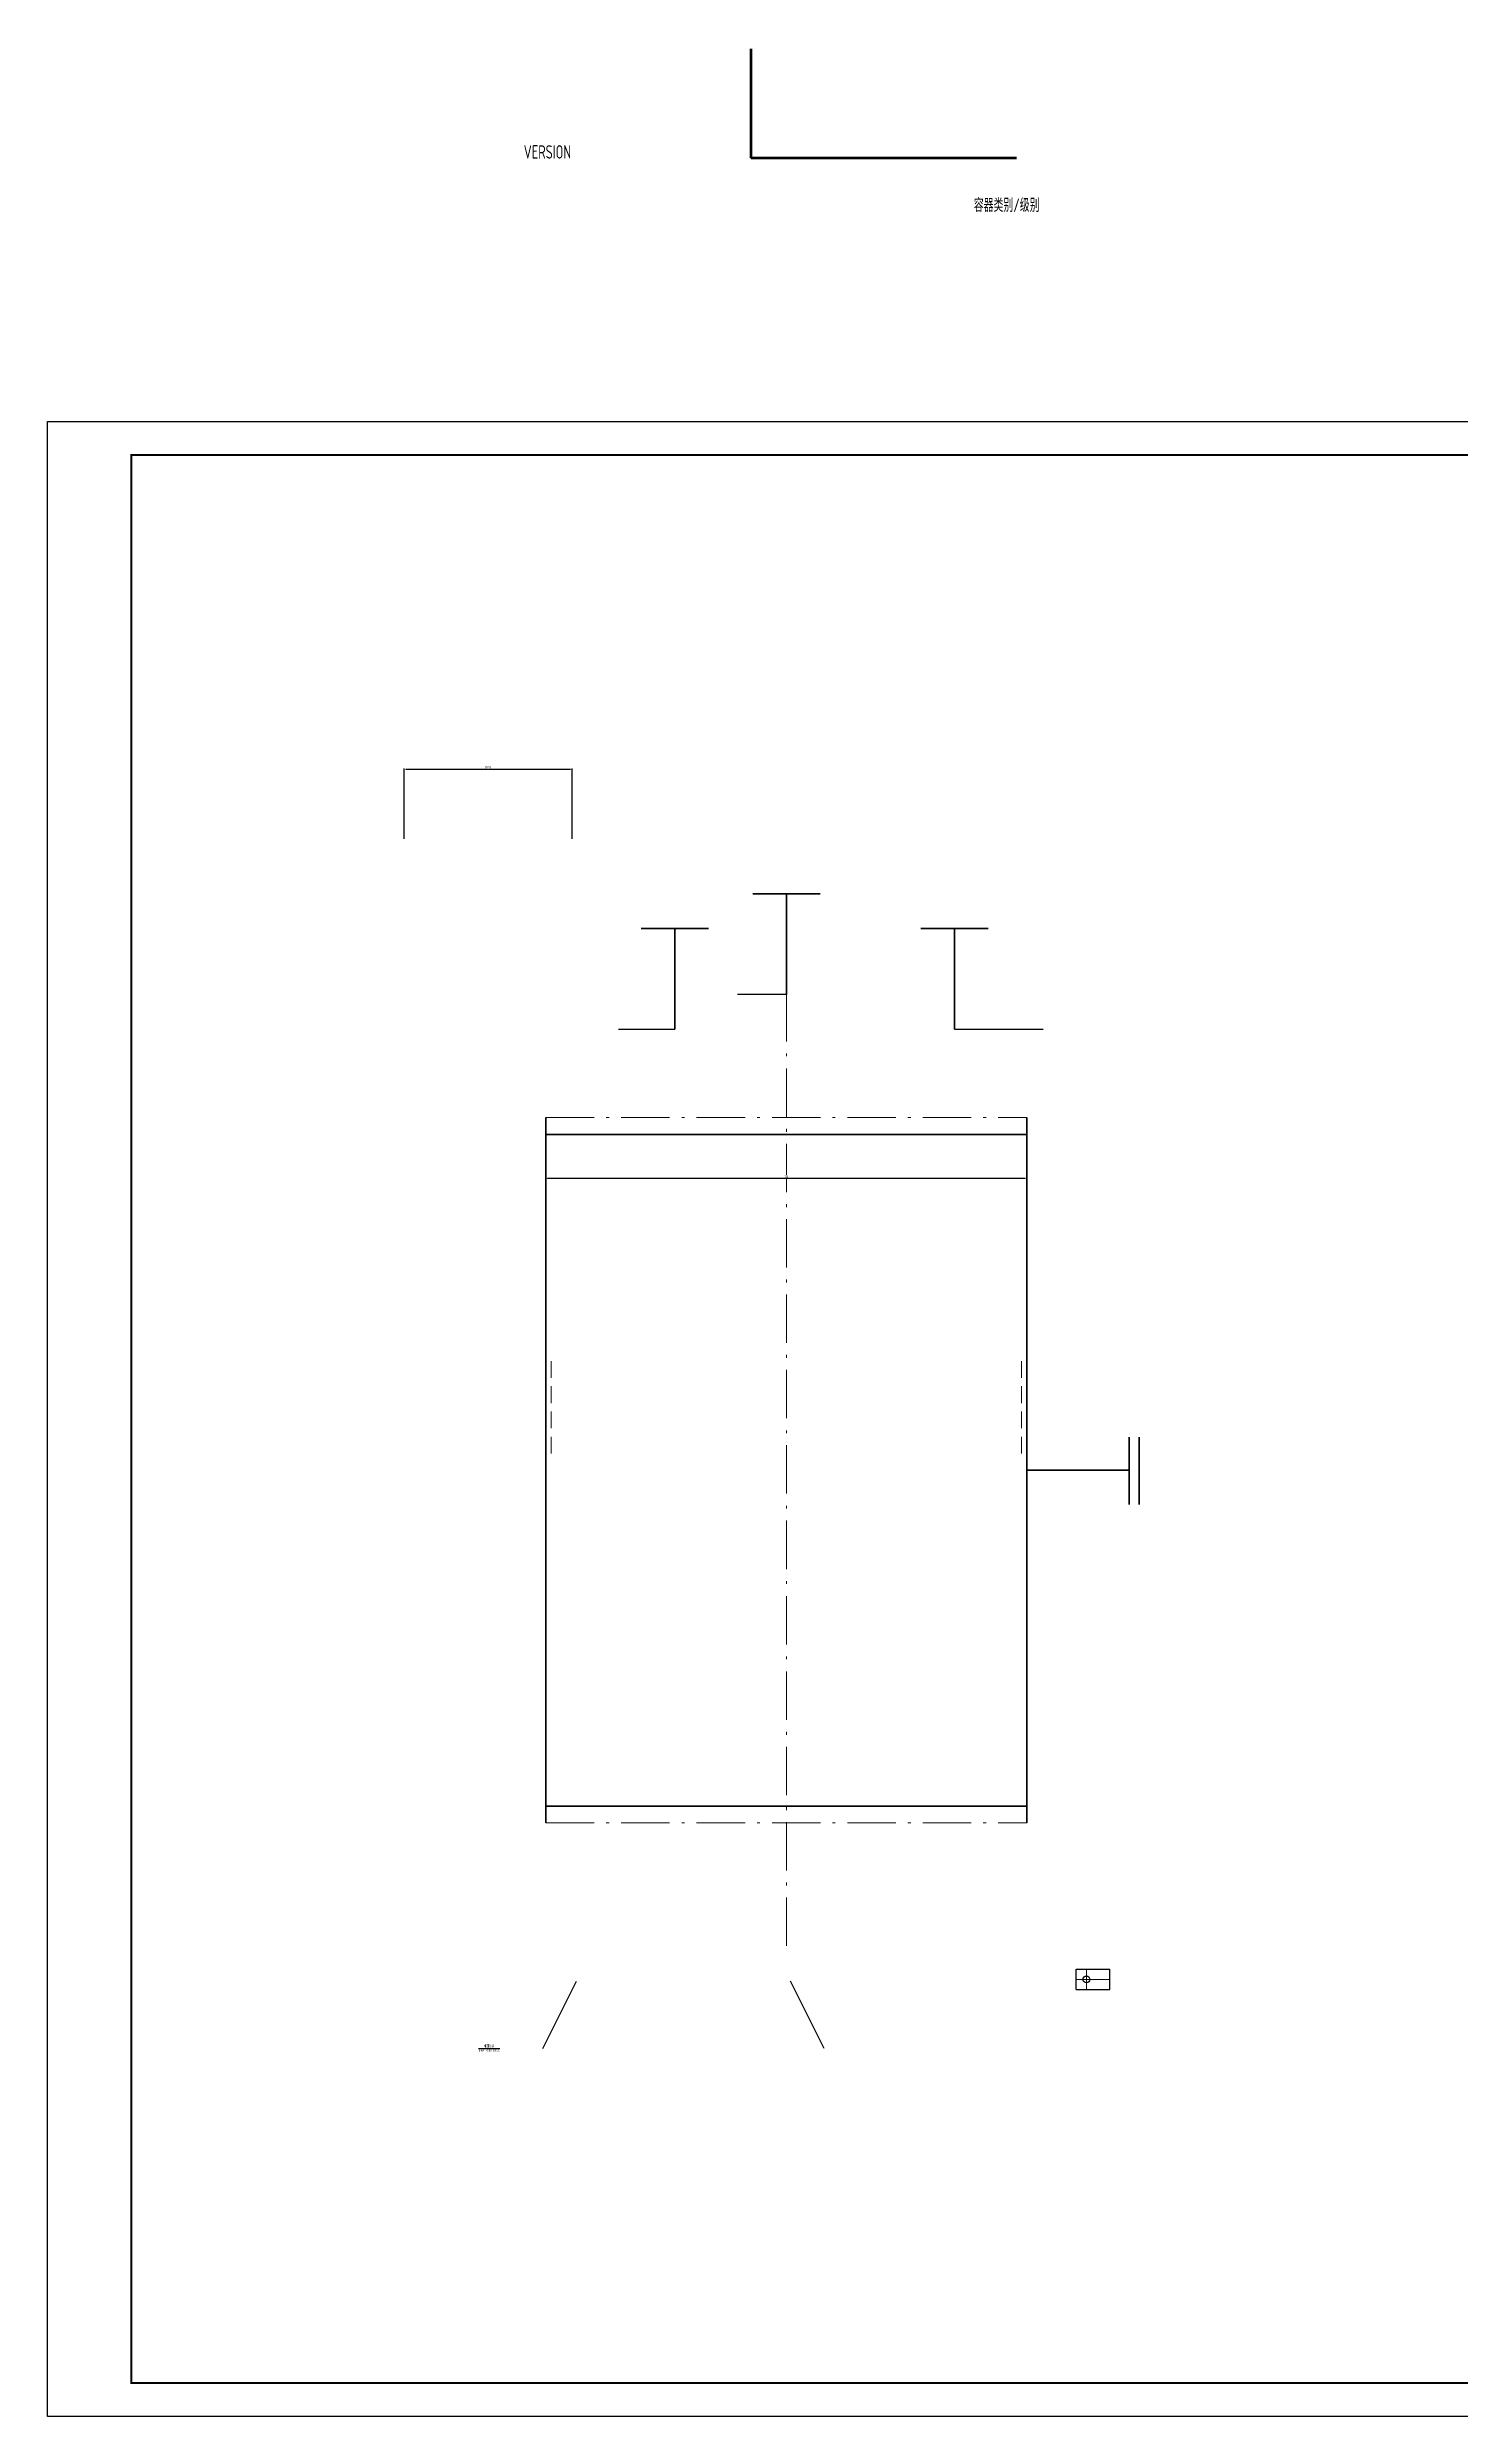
# Model space of a CAD drawing. Header units: millimetres. Extents: x -486 to 22086, y -8497 to 4644.
# Drawn here: x 0 to 2103, y 0 to 3527 of the extents above; entities that cross this region are included whole.
import ezdxf
from ezdxf.enums import TextEntityAlignment as Align

# ---------------------------------------------------------------- set-up
doc = ezdxf.new("R2010")
doc.units = ezdxf.units.MM
doc.linetypes.add('Center', pattern=[18.7, 12, -3, 0.7, -3])
doc.linetypes.add('HIDDEN2', pattern=[0.1875, 0.125, -0.0625])
for name, color, linetype, lineweight in [('0DataFlow-BsCenterLine', 1, 'Center', 18), ('0DataFlow-BsDimension', 7, 'Continuous', 18), ('0DataFlow-BsDottedLine', 2, 'HIDDEN2', 18), ('0DataFlow-BsThickLine', 3, 'Continuous', 70)]:
    doc.layers.add(name, color=color, linetype=linetype, lineweight=lineweight)
for name, color, linetype in [('0DataFlow-BsFrame', 30, 'Continuous'), ('0DataFlow-BsGCT', 7, 'Continuous'), ('0DataFlow-BsText', 255, 'Continuous')]:
    doc.layers.add(name, color=color, linetype=linetype)
doc.styles.add('DataFlow', font='tssdeng.shx', dxfattribs={"width": 0.7, "bigfont": 'hztxt.shx'})
doc.dimstyles.new('DataFlow-BsGCT', dxfattribs={"dimtxt": 3.5, "dimasz": 2.5, "dimexe": 1, "dimexo": 1, "dimgap": 1, "dimtad": 1, "dimdec": 1, "dimdsep": 46, "dimtxsty": 'DataFlow', "dimcen": 0, "dimadec": 1, "dimazin": 2, "dimtfac": 1, "dimtdec": 1, "dimtmove": 0, "dimatfit": 1, "dimfxl": 0, "dimarcsym": 0})

# ---------------------------------------------------------------- blocks, each defined once
blk = doc.blocks.new('BsGCTDrawFrame')
at = {"linetype": 'ByBlock', "ltscale": 0.8}
blk.add_lwpolyline([(-830.97, -10), (-830.97, 584), (10.03, 584), (10.03, -10)], close=True, dxfattribs=at)
at = {"color": 0, "const_width": 0.6}
blk.add_lwpolyline([(0, 0), (-806, 0), (-806, 574), (0, 574)], close=True, dxfattribs=at)
blk = doc.blocks.new('*D10')
at = {"layer": '0DataFlow-BsDimension', "color": 0, "lineweight": -2, "transparency": 16777216}
for p, q in [((741.6, 1907.8), (741.6, 1842.4)), ((1457.6, 1907.8), (1457.6, 1842.4)), ((744.1, 1843.4), (1455.1, 1843.4))]:
    blk.add_line(p, q, dxfattribs=at)
at = {"layer": '0DataFlow-BsDimension', "color": 0, "transparency": 16777216}
for points in [[(744.1, 1843.8), (744.1, 1843), (741.6, 1843.4)], [(1455.1, 1843.8), (1455.1, 1843), (1457.6, 1843.4)]]:
    blk.add_solid(points, dxfattribs=at)
at = {"layer": 'Defpoints', "color": 0, "transparency": 16777216}
for p in [(741.6, 1908.8), (1457.6, 1908.8), (1457.6, 1843.4)]:
    blk.add_point(p, dxfattribs=at)
at = {"layer": '0DataFlow-BsDimension', "color": 0, "transparency": 16777216, "insert": (1099.6, 1846.2), "char_height": 3.5, "attachment_point": 5, "style": 'DataFlow', "bg_fill": 3, "box_fill_scale": 1.1, "bg_fill_color": 256, "bg_fill_true_color": 13158600, "bg_fill_transparency": 0}
blk.add_mtext('716', dxfattribs=at)
blk = doc.blocks.new('*D11')
at = {"layer": '0DataFlow-BsDimension', "color": 0, "lineweight": -2, "transparency": 16777216}
for p, q in [((531, 2348.7), (531, 2453.6)), ((533.5, 2452.6), (778.5, 2452.6)), ((781, 2348.7), (781, 2453.6))]:
    blk.add_line(p, q, dxfattribs=at)
at = {"layer": '0DataFlow-BsDimension', "color": 0, "transparency": 16777216}
for points in [[(533.5, 2453), (533.5, 2452.2), (531, 2452.6)], [(778.5, 2453), (778.5, 2452.2), (781, 2452.6)]]:
    blk.add_solid(points, dxfattribs=at)
at = {"layer": 'Defpoints', "color": 0, "transparency": 16777216}
for p in [(781, 2452.6), (531, 2347.7), (781, 2347.7)]:
    blk.add_point(p, dxfattribs=at)
at = {"layer": '0DataFlow-BsDimension', "color": 0, "transparency": 16777216, "insert": (656, 2455.3), "char_height": 3.5, "attachment_point": 5, "style": 'DataFlow', "bg_fill": 3, "box_fill_scale": 1.1, "bg_fill_color": 256, "bg_fill_true_color": 13158600, "bg_fill_transparency": 0}
blk.add_mtext('R250', dxfattribs=at)
blk = doc.blocks.new('BsGCTGraphNozzle')
for p, q in [((-50, 150), (50, 150)), ((0, 0), (0, 150))]:
    blk.add_line(p, q)
at = {"layer": '0DataFlow-BsGCT', "style": 'DataFlow', "width": 0.7, "flags": 1}
blk.add_attdef('BSGCT_TYPE', (50, 150), '', height=20, dxfattribs=at)
blk = doc.blocks.new('BsGCTGraphGroundPlate')
for p, q in [((-50, -15), (-50, 15)), ((-50, 15), (0, 15)), ((0, -15), (0, 15)), ((-50, -15), (0, -15))]:
    blk.add_line(p, q)
blk.add_circle((-35, 0), 5)
at = {"layer": '0DataFlow-BsCenterLine', "ltscale": 6}
for p, q in [((-50, 0), (0, 0)), ((-35, -15), (-35, 15))]:
    blk.add_line(p, q, dxfattribs=at)
at = {"layer": '0DataFlow-BsGCT', "style": 'DataFlow', "width": 0.7, "flags": 1}
blk.add_attdef('BSGCT_TYPE', (0, 15), '', height=20, dxfattribs=at)
blk = doc.blocks.new('BsGCTGraphAnnotation')
blk.add_line((-32, 0), (0, 0))
at = {"style": 'DataFlow', "width": 0.7}
for tag, p in [('FRIST_ANNOTATION', (-16, 1.2)), ('SECOND_ANNOTATION', (-16, -4.6))]:
    blk.add_attdef(tag, text='', height=4, dxfattribs=at).set_placement(p, align=Align.CENTER)
at = {"layer": '0DataFlow-BsGCT', "style": 'DataFlow', "width": 0.7, "flags": 1}
blk.add_attdef('BSGCT_TYPE', (-16, 8), '', height=4, dxfattribs=at)

msp = doc.modelspace()

# ---------------------------------------------------------------- linework, layer by layer
for p, q in [((1099.63, 2116.77), (1026.63, 2116.77)), ((849.63, 2065.2), (933.6, 2065.2)), ((1349.69, 2065.2), (1481.57, 2065.2)), ((737.42, 548.08), (787.42, 648.08)), ((1155.8, 548.08), (1105.8, 648.08))]:
    msp.add_line(p, q)
at = {"const_width": 3.6}
for points in [[(1046.97, 3525.13), (1046.97, 3361.82)], [(1046.97, 3362.29), (1442.44, 3362.29)]]:
    msp.add_lwpolyline(points, dxfattribs=at)
at = {"layer": '0DataFlow-BsCenterLine', "linetype": 'Center', "ltscale": 6}
for p, q in [((1099.63, 700.77), (1099.63, 2116.77)), ((741.63, 1933.77), (1457.63, 1933.77)), ((741.63, 883.77), (1457.63, 883.77))]:
    msp.add_line(p, q, dxfattribs=at)
at = {"layer": '0DataFlow-BsDottedLine', "color": 2, "ltscale": 200}
for p, q in [((749.63, 1433.77), (749.63, 1583.77)), ((1449.63, 1433.77), (1449.63, 1583.77))]:
    msp.add_line(p, q, dxfattribs=at)
at = {"layer": '0DataFlow-BsThickLine'}
for p, q in [((741.63, 883.77), (741.63, 1933.77)), ((741.63, 1908.77), (1457.63, 1908.77)), ((1457.63, 883.77), (1457.63, 1933.77)), ((1609.63, 1357.83), (1609.63, 1457.83)), ((1624.63, 1357.83), (1624.63, 1457.83)), ((1457.63, 1408.77), (1609.63, 1408.77)), ((741.63, 908.77), (1457.63, 908.77))]:
    msp.add_line(p, q, dxfattribs=at)

# ---------------------------------------------------------------- block references
msp.add_blockref('BsGCTGraphGroundPlate', (1581.02, 650.91))
msp.add_blockref('BsGCTGraphAnnotation', (673.42, 548.08)).add_auto_attribs({'FRIST_ANNOTATION': '椭圆封头', 'SECOND_ANNOTATION': 'EHA 750x10(8.2)'})
at = {"layer": '0DataFlow-BsFrame', "xscale": 5, "yscale": 5, "zscale": 5}
msp.add_blockref('BsGCTDrawFrame', (4154.86, 50), dxfattribs=at)
at = {"layer": '0DataFlow-BsThickLine'}
for p in [(1099.63, 2116.77), (933.6, 2065.2), (1349.69, 2065.2)]:
    msp.add_blockref('BsGCTGraphNozzle', p, dxfattribs=at)

# ---------------------------------------------------------------- texts
at = {"layer": '0DataFlow-BsGCT', "style": 'DataFlow', "width": 0.7, "flags": 1}
msp.add_attdef('VERSION', (708.77, 3361.35), '', height=20, dxfattribs=at)
at = {"layer": '0DataFlow-BsText', "style": 'DataFlow', "width": 0.7}
msp.add_text('容器类别/级别', height=20, dxfattribs=at).set_placement((1378.43, 3281.96))

# ---------------------------------------------------------------- next in the draw order: dimensions: what is measured, and where the dimension line sits
at = {"layer": '0DataFlow-BsDimension'}
dim = msp.add_aligned_dim(p1=(531.04, 2347.69), p2=(781.04, 2347.69), distance=104.9, text='R<>', dimstyle='DataFlow-BsGCT', dxfattribs=at)
dim.commit()
dim.dimension.update_dxf_attribs({"geometry": '*D11', "text_midpoint": (656.04, 2455.34)})
dim = msp.add_linear_dim(base=(1457.63, 1843.43), p1=(741.63, 1908.77), p2=(1457.63, 1908.77), dimstyle='DataFlow-BsGCT', dxfattribs=at)
dim.commit()
dim.dimension.update_dxf_attribs({"geometry": '*D10', "text_midpoint": (1099.63, 1846.18)})

doc.saveas('drawing.dxf')
